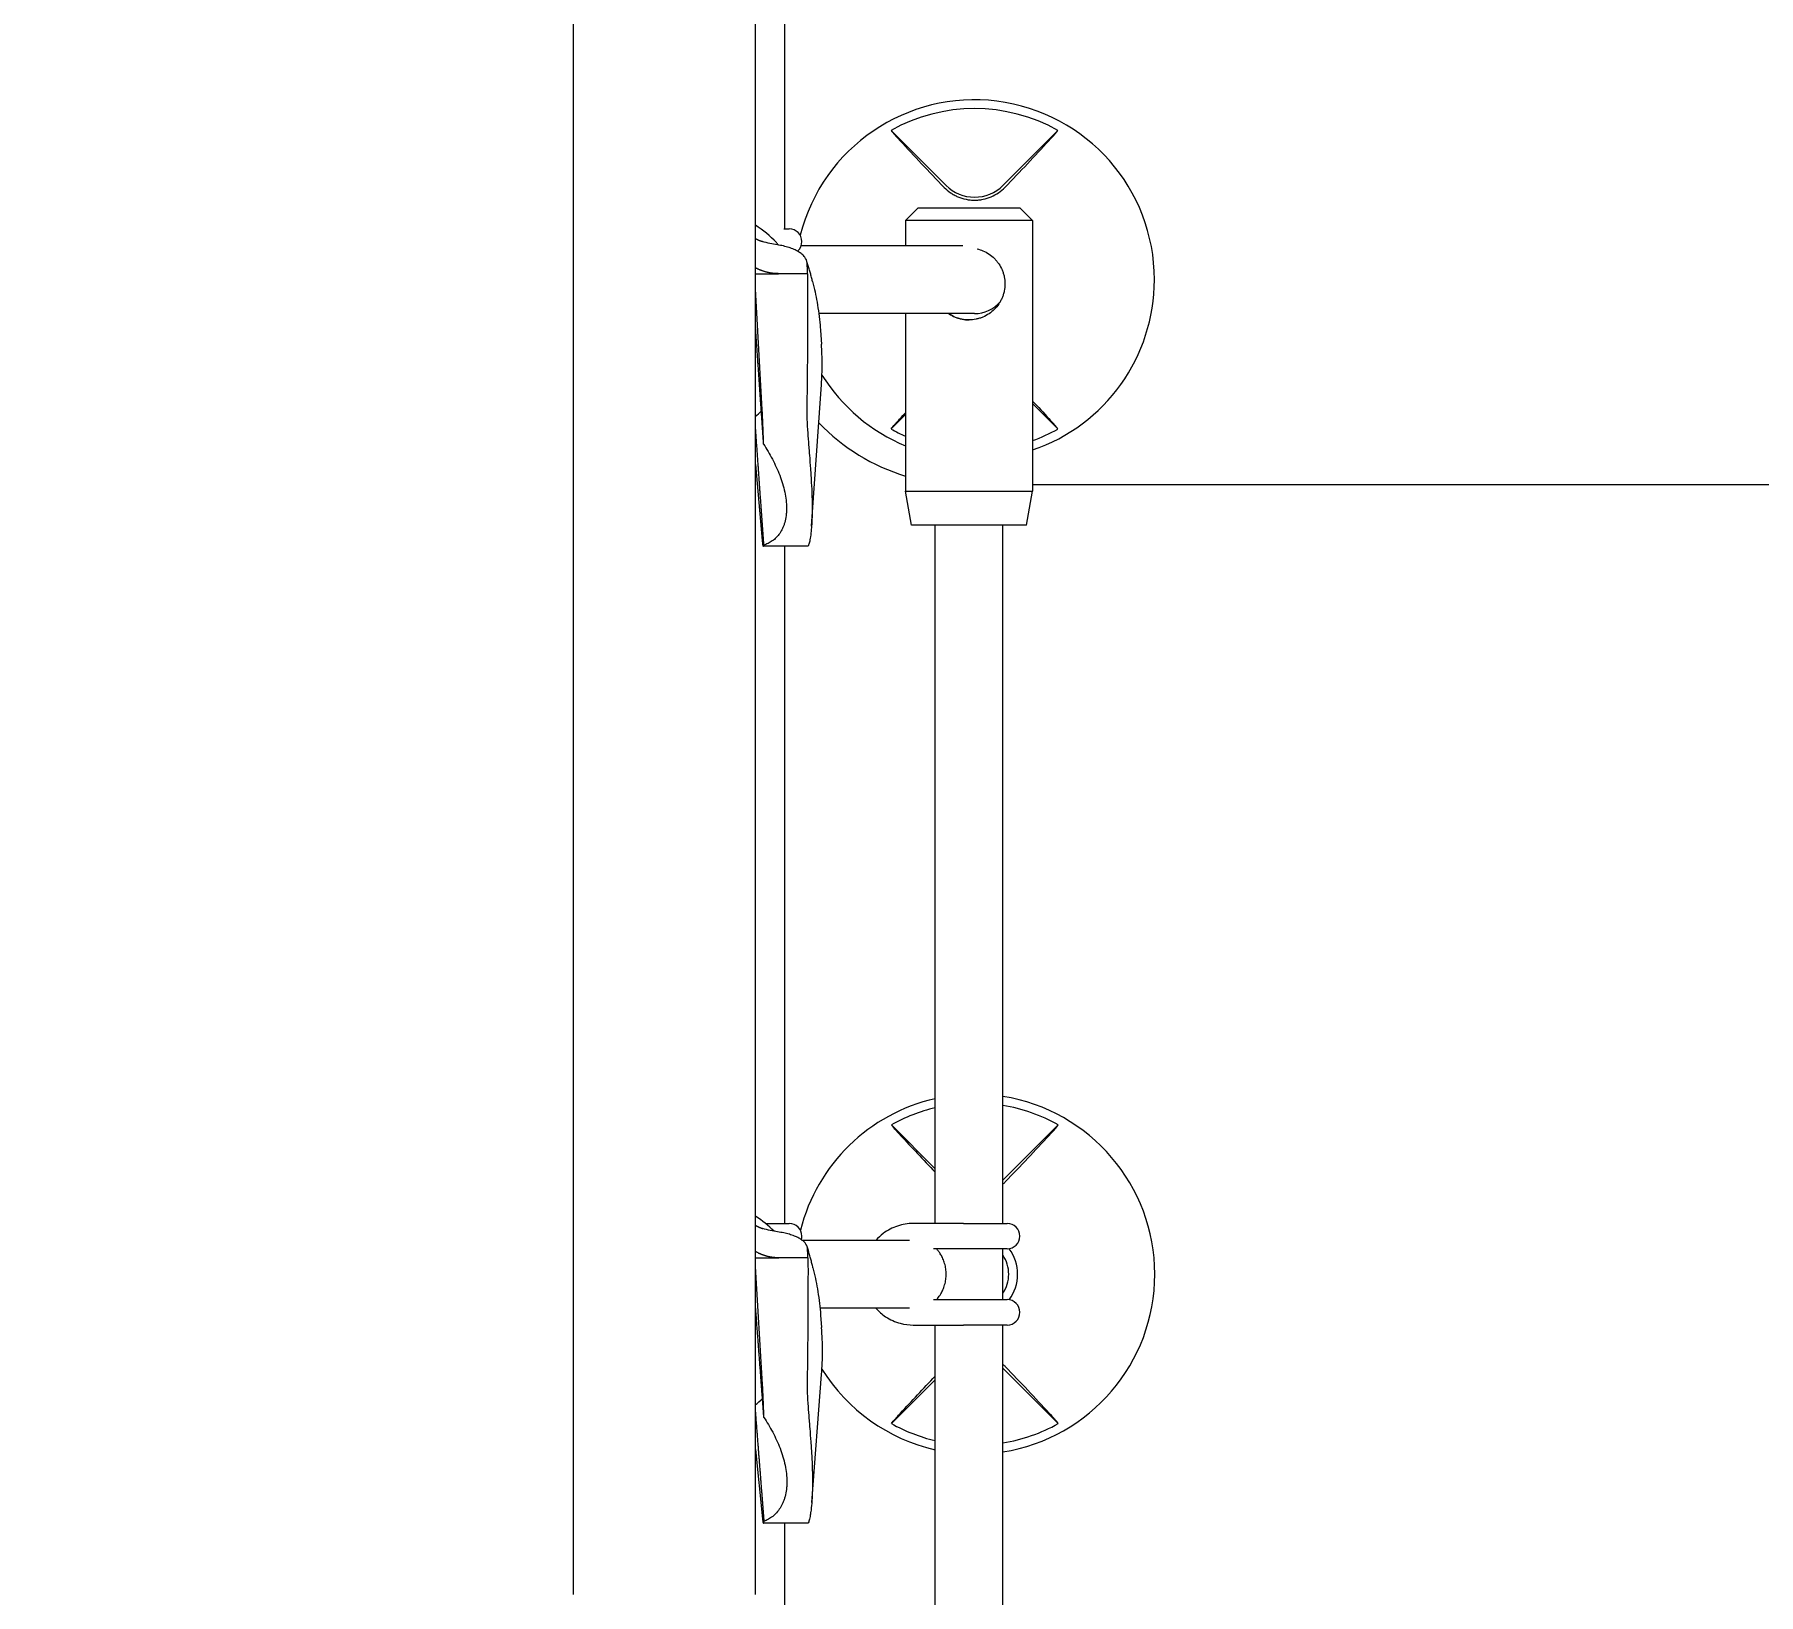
# Model space of a CAD drawing. Extents: x -13189 to 8473, y -8565 to 17872.
# Drawn here: x -879.3 to -472, y 2097.8 to 2466.4 of the extents above; entities that cross this region are included whole.
import ezdxf

# ---------------------------------------------------------------- set-up
doc = ezdxf.new("R2010")
doc.units = 0
doc.header["$LTSCALE"] = 5
doc.header["$PDMODE"] = 33
doc.header["$PDSIZE"] = 20
for name, color, linetype in [('PRODUCT', 3, 'CONTINUOUS'), ('REFERENCE', 9, 'CONTINUOUS'), ('REVIEW_REQUIRED', 30, 'CONTINUOUS')]:
    doc.layers.add(name, color=color, linetype=linetype)
doc.styles.add('LG1', font='arial.ttf', dxfattribs={"height": 185})
doc.dimstyles.new('LG_DIM', dxfattribs={"dimtxt": 185, "dimasz": 120, "dimexe": 50, "dimexo": 1, "dimgap": 50, "dimtad": 1, "dimdec": 0, "dimrnd": 10, "dimtxsty": 'LG1', "dimcen": 2.5, "dimclrt": 4, "dimadec": 4, "dimazin": 3, "dimtfac": 1, "dimtdec": 1, "dimtmove": 0, "dimatfit": 3, "dimarcsym": 0})

# ---------------------------------------------------------------- blocks, each defined once
blk = doc.blocks.new('*D5')
at = {"layer": 'REFERENCE', "color": 0, "transparency": 16777216}
for p in [(3900, 7859.68), (-2500, -5459.68), (7695.79, -5459.68)]:
    blk.add_point(p, dxfattribs=at)
at = {"layer": 'REVIEW_REQUIRED', "color": 0, "lineweight": -2, "transparency": 16777216}
for p, q in [((3901, 7859.68), (7745.79, 7859.68)), ((7695.79, 7739.68), (7695.79, 3779.28)), ((7695.79, -5339.68), (7695.79, 3130.67)), ((-2499, -5459.68), (7745.79, -5459.68))]:
    blk.add_line(p, q, dxfattribs=at)
at = {"layer": 'REVIEW_REQUIRED', "color": 0, "transparency": 16777216}
for points in [[(7675.79, 7739.68), (7715.79, 7739.68), (7695.79, 7859.68)], [(7675.79, -5339.68), (7715.79, -5339.68), (7695.79, -5459.68)]]:
    blk.add_solid(points, dxfattribs=at)
at = {"layer": 'REVIEW_REQUIRED', "color": 4, "transparency": 16777216, "insert": (7695.79, 3454.98), "char_height": 185, "attachment_point": 5, "style": 'LG1'}
blk.add_mtext('\\A1;13320 mm\\P [43\'-8 13/16"]', dxfattribs=at)
blk = doc.blocks.new('*D6')
at = {"layer": 'REFERENCE', "color": 0, "transparency": 16777216}
for p in [(3300, 5864.75), (-6041.13, -3464.75), (-3100, -3464.75)]:
    blk.add_point(p, dxfattribs=at)
at = {"layer": 'REVIEW_REQUIRED', "color": 0, "lineweight": -2, "transparency": 16777216}
for p, q in [((3299, 5864.75), (-6091.13, 5864.75)), ((-6041.13, 5744.75), (-6041.13, 2569.99)), ((-6041.13, -3344.75), (-6041.13, 1921.38)), ((-3101, -3464.75), (-6091.13, -3464.75))]:
    blk.add_line(p, q, dxfattribs=at)
at = {"layer": 'REVIEW_REQUIRED', "color": 0, "transparency": 16777216}
for points in [[(-6061.13, 5744.75), (-6021.13, 5744.75), (-6041.13, 5864.75)], [(-6061.13, -3344.75), (-6021.13, -3344.75), (-6041.13, -3464.75)]]:
    blk.add_solid(points, dxfattribs=at)
at = {"layer": 'REVIEW_REQUIRED', "color": 4, "transparency": 16777216, "insert": (-6041.13, 2245.68), "char_height": 185, "attachment_point": 5, "style": 'LG1'}
blk.add_mtext('\\A1;9330 mm\\P [30\'-7 9/16"]', dxfattribs=at)
blk = doc.blocks.new('*D7')
at = {"layer": 'REFERENCE', "color": 0, "transparency": 16777216}
for p in [(5382.03, 8873.35), (-4227.53, -147.5), (5382.03, -564.99)]:
    blk.add_point(p, dxfattribs=at)
at = {"layer": 'REVIEW_REQUIRED', "color": 0, "lineweight": -2, "transparency": 16777216}
for p, q in [((-4227.53, -146.5), (-4227.53, 8923.35)), ((5382.03, -563.99), (5382.03, 8923.35)), ((-4107.53, 8873.35), (118.72, 8873.35)), ((5262.03, 8873.35), (1506.78, 8873.35))]:
    blk.add_line(p, q, dxfattribs=at)
at = {"layer": 'REVIEW_REQUIRED', "color": 0, "transparency": 16777216}
for points in [[(-4107.53, 8893.35), (-4107.53, 8853.35), (-4227.53, 8873.35)], [(5262.03, 8893.35), (5262.03, 8853.35), (5382.03, 8873.35)]]:
    blk.add_solid(points, dxfattribs=at)
at = {"layer": 'REVIEW_REQUIRED', "color": 4, "transparency": 16777216, "insert": (812.75, 8873.35), "char_height": 185, "attachment_point": 5, "style": 'LG1'}
blk.add_mtext('\\A1;9610 mm\\P [31\'-6 5/8"]', dxfattribs=at)
blk = doc.blocks.new('Variteemalayerit')
at = {"layer": 'REVIEW_REQUIRED', "invisible_edges": 15}
blk.add_3dface([(-10000, -10000, -5), (10000, -10000, -5), (10000, 10000, -5), (-10000, 10000, -5)], dxfattribs=at)

msp = doc.modelspace()

# ---------------------------------------------------------------- linework, layer by layer
at = {"layer": 'PRODUCT', "linetype": 'Continuous', "lineweight": 0}
for p, q in [((-752, 2097.82), (-752, 2739.29)), ((-709, 2097.82), (-709, 2739.29)), ((-702, 2426.84), (-702, 2514)), ((-663.92, 2430.78), (-676.92, 2443.78)), ((-637.49, 2443.78), (-650.49, 2430.78)), ((-702, 2420.5), (-702, 2426.84)), ((-670.5, 2425.5), (-673.5, 2422.5)), ((-670.5, 2425.5), (-658.53, 2425.5)), ((-658.53, 2425.5), (-646.5, 2425.5)), ((-646.5, 2425.5), (-643.5, 2422.5)), ((-702.24, 2420.5), (-701, 2420.5)), ((-658.53, 2422.5), (-673.5, 2422.5)), ((-673.5, 2422.5), (-673.5, 2416.5)), ((-643.5, 2422.5), (-658.53, 2422.5)), ((-643.5, 2422.5), (-643.5, 2358.5)), ((-659.98, 2416.5), (-698.17, 2416.5)), ((-709, 2409.92), (-703.52, 2409.92)), ((-696.64, 2409.92), (-703.52, 2409.92)), ((-707.38, 2377.78), (-709, 2406.32)), ((-658.28, 2400.5), (-694.01, 2400.5)), ((-694.01, 2400.5), (-694.01, 2400.5)), ((-673.5, 2400.5), (-673.5, 2358.5)), ((-657.21, 2400.5), (-658.28, 2400.5)), ((-693.6, 2396.52), (-693.37, 2393.26)), ((-695.71, 2350.27), (-693.37, 2383.74)), ((-637.49, 2373.22), (-643.5, 2379.23)), ((-673.5, 2376.64), (-676.92, 2373.22)), ((-709, 2364.81), (-707.38, 2346.87)), ((-156.5, 2360), (-643.5, 2360)), ((-673.5, 2358.5), (-658.53, 2358.5)), ((-672.09, 2350.5), (-673.5, 2358.5)), ((-658.53, 2358.5), (-643.5, 2358.5)), ((-644.91, 2350.5), (-643.5, 2358.5)), ((-658.53, 2350.5), (-672.09, 2350.5)), ((-666.5, 2185.5), (-666.5, 2350.5)), ((-644.91, 2350.5), (-658.53, 2350.5)), ((-650.5, 2185.5), (-650.5, 2350.5)), ((-696.64, 2345.5), (-707.14, 2345.5)), ((-702, 2185.5), (-702, 2345.5)), ((-666.5, 2198.44), (-676.84, 2208.78)), ((-637.41, 2208.78), (-650.41, 2195.78)), ((-706.62, 2185.5), (-701, 2185.5)), ((-659.8, 2185.5), (-671.67, 2185.5)), ((-659.8, 2185.5), (-649.5, 2185.5)), ((-672.57, 2181.5), (-697.89, 2181.5)), ((-659.8, 2179.5), (-666.93, 2179.5)), ((-649.5, 2179.5), (-659.8, 2179.5)), ((-650.5, 2167.5), (-650.5, 2179.5)), ((-709, 2177.38), (-703.44, 2177.38)), ((-696.56, 2177.38), (-703.44, 2177.38)), ((-707.3, 2147.48), (-709, 2175.31)), ((-666.93, 2167.5), (-659.8, 2167.5)), ((-659.8, 2167.5), (-649.5, 2167.5)), ((-672.57, 2165.5), (-693.72, 2165.5)), ((-693.72, 2165.5), (-693.72, 2165.5)), ((-693.57, 2163.81), (-693.34, 2160.89)), ((-671.67, 2161.5), (-659.8, 2161.5)), ((-666.5, 1995.5), (-666.5, 2161.5)), ((-649.5, 2161.5), (-659.8, 2161.5)), ((-650.5, 1995.5), (-650.5, 2161.5)), ((-637.41, 2138.22), (-650.41, 2151.22)), ((-695.67, 2119.54), (-693.34, 2149.79)), ((-666.5, 2148.56), (-676.84, 2138.22)), ((-709, 2132.08), (-707.3, 2115.67)), ((-696.62, 2114.64), (-707.1, 2114.64)), ((-702, 1960.33), (-702, 2114.64))]:
    msp.add_line(p, q, dxfattribs=at)
for centre, radius, start, end in [((-657.21, 2408.5), 42.51, 0, 165.7002), ((-657.21, 2408.5), 40.42, 60.8025, 119.1975), ((-657.21, 2437.5), 9.5, 225, 270), ((-657.21, 2437.5), 9.5, 270, 315), ((-701, 2417.5), 3, 0, 90), ((-701, 2417.5), 3, 310.8743, 0), ((-657.21, 2408.5), 42.51, 288.806, 0), ((-657.21, 2408.5), 8, 270, 319.0234), ((-657.21, 2408.5), 42.51, 212.0177, 247.4632), ((-659.5, 2408), 48, 224.0338, 253.0422), ((-657.21, 2408.5), 40.42, 240.8025, 246.2228), ((-657.21, 2408.5), 40.42, 289.8224, 299.1975), ((-657.13, 2173.5), 42.51, 102.7368, 165.8353), ((-657.13, 2173.5), 40.42, 103.4102, 119.1975), ((-657.13, 2173.5), 42.51, 0, 81.0328), ((-657.13, 2173.5), 40.42, 60.8025, 80.5629), ((-657.13, 2202.5), 9.5, 314.2308, 315), ((-701, 2182.5), 3, 0, 90), ((-649.5, 2182.5), 3, 0, 90), ((-701, 2182.5), 3, 343.8391, 0), ((-649.5, 2182.5), 3, 270, 0), ((-657.13, 2173.5), 10.1, 0, 36.7077), ((-657.13, 2173.5), 8, 0, 34.0713), ((-657.13, 2173.5), 8, 325.9287, 0), ((-657.13, 2173.5), 42.51, 278.9672, 0), ((-657.13, 2173.5), 10.1, 323.2923, 0), ((-649.5, 2164.5), 3, 0, 90), ((-649.5, 2164.5), 3, 270, 0), ((-657.13, 2173.5), 42.51, 211.8183, 257.2632), ((-657.13, 2144.5), 9.5, 45, 45.7692), ((-657.13, 2173.5), 40.42, 240.8025, 256.5898), ((-657.13, 2173.5), 40.42, 279.4371, 299.1975)]:
    msp.add_arc(centre, radius, start, end, dxfattribs=at)
for centre, major_axis, ratio, start_param, end_param in [((-705.18, 2405.65), (9.71, 2.4), 0.488879, 6.283183, 6.283185), ((-784.04, 2388.5), (90.83, 0), 0.866025, 0, 0.060521), ((-784.04, 2388.5), (90.83, 0), 0.866025, 6.222664, 6.283185), ((-722.21, 2388.5), (19.4, 0), 0.866025, 5.460945, 5.565453), ((-705.1, 2172.68), (9.72, 2.34), 0.443893, 6.283184, 6.283185), ((-783.96, 2155.34), (90.83, 0), 0.891007, 0, 0.06859), ((-783.96, 2155.34), (90.83, 0), 0.891007, 6.214596, 6.283185), ((-722.13, 2155.34), (19.4, 0), 0.891007, 5.45544, 5.580883)]:
    msp.add_ellipse(centre, major_axis=major_axis, ratio=ratio, start_param=start_param, end_param=end_param, dxfattribs=at)
for points, knots in [([(-676.92, 2443.78), (-676.66, 2443.45), (-676.35, 2443.08), (-675.81, 2442.46), (-675.62, 2442.24), (-675.21, 2441.78), (-675, 2441.55), (-674.78, 2441.31)], [0.000000242, 0.000000242, 0.000000242, 0.000000242, 0.002114103, 0.002114103, 0.003171033, 0.003171033, 0.004227963, 0.004227963, 0.004227963, 0.004227963]), ([(-639.63, 2441.31), (-639.19, 2441.79), (-638.78, 2442.24), (-638.24, 2442.86), (-638.07, 2443.06), (-637.76, 2443.44), (-637.62, 2443.62), (-637.49, 2443.78)], [0.000000486, 0.000000486, 0.000000486, 0.000000486, 0.002114988, 0.002114988, 0.003172238, 0.003172238, 0.004229489, 0.004229489, 0.004229489, 0.004229489]), ([(-664.38, 2430.32), (-663.92, 2429.85), (-663.42, 2429.42), (-662.6, 2428.86), (-662.32, 2428.68), (-661.73, 2428.36), (-661.43, 2428.21), (-660.5, 2427.82), (-659.87, 2427.62), (-658.88, 2427.42), (-658.54, 2427.37), (-657.87, 2427.3), (-657.54, 2427.28), (-657.21, 2427.28)], [0.000143327, 0.000143327, 0.000143327, 0.000143327, 0.002148725, 0.002148725, 0.003151424, 0.003151424, 0.004154123, 0.004154123, 0.006159521, 0.006159521, 0.00716222, 0.00716222, 0.008164918, 0.008164918, 0.008164918, 0.008164918]), ([(-657.21, 2427.28), (-656.87, 2427.28), (-656.54, 2427.3), (-655.87, 2427.37), (-655.53, 2427.42), (-654.54, 2427.62), (-653.91, 2427.82), (-652.68, 2428.34), (-652.09, 2428.67), (-650.99, 2429.42), (-650.49, 2429.85), (-650.03, 2430.32)], [0.008164918, 0.008164918, 0.008164918, 0.008164918, 0.009167239, 0.009167239, 0.01016956, 0.01016956, 0.012174201, 0.012174201, 0.014178842, 0.014178842, 0.016183483, 0.016183483, 0.016183483, 0.016183483]), ([(-703.53, 2416.69), (-703.69, 2416.88), (-703.85, 2417.06), (-705.46, 2418.85), (-707.15, 2420.23), (-709, 2421.36)], [0.6304421, 0.6304421, 0.6304421, 0.6304421, 0.6642297, 0.6642297, 0.95528, 0.95528, 0.95528, 0.95528]), ([(-703.8, 2416.73), (-704.38, 2416.82), (-704.97, 2416.92), (-706.15, 2417.18), (-706.74, 2417.33), (-707.31, 2417.52)], [0, 0, 0, 0, 0.001800625, 0.001800625, 0.00360125, 0.00360125, 0.00360125, 0.00360125]), ([(-696.78, 2412.44), (-696.81, 2412.92), (-697, 2413.39), (-697.43, 2413.96), (-697.53, 2414.07), (-697.74, 2414.29), (-697.86, 2414.4), (-698.23, 2414.71), (-698.51, 2414.91), (-698.98, 2415.2), (-699.14, 2415.29), (-699.49, 2415.47), (-699.67, 2415.56), (-700.23, 2415.81), (-700.62, 2415.96), (-701.47, 2416.23), (-701.91, 2416.35), (-702.84, 2416.57), (-703.31, 2416.66), (-703.8, 2416.73)], [0, 0, 0, 0, 0.00305771, 0.00305771, 0.00382214, 0.00382214, 0.00458657, 0.00458657, 0.00611543, 0.00611543, 0.00687986, 0.00687986, 0.00764428, 0.00764428, 0.00917314, 0.00917314, 0.010702, 0.010702, 0.01223085, 0.01223085, 0.01223085, 0.01223085]), ([(-656.58, 2415.77), (-656.11, 2415.66), (-655.66, 2415.51), (-654.72, 2415.12), (-654.23, 2414.85), (-653.32, 2414.23), (-652.89, 2413.89), (-652.32, 2413.31), (-652.14, 2413.11), (-651.79, 2412.69), (-651.63, 2412.47), (-651.17, 2411.79), (-650.91, 2411.31), (-650.59, 2410.55), (-650.49, 2410.28), (-650.32, 2409.75), (-650.25, 2409.47), (-650.09, 2408.64), (-650.03, 2408.08), (-650.03, 2406.93), (-650.08, 2406.36), (-650.25, 2405.53), (-650.32, 2405.26), (-650.49, 2404.72), (-650.59, 2404.46), (-650.8, 2403.95), (-650.92, 2403.7), (-651.18, 2403.22), (-651.33, 2402.98), (-651.79, 2402.3), (-652.13, 2401.88), (-652.9, 2401.11), (-653.33, 2400.76), (-654.24, 2400.15), (-654.72, 2399.88), (-655.49, 2399.56), (-655.76, 2399.46), (-656.3, 2399.29), (-656.57, 2399.23), (-657.39, 2399.06), (-657.96, 2399), (-658.53, 2399)], [0.00197312, 0.00197312, 0.00197312, 0.00197312, 0.00339793, 0.00339793, 0.0050969, 0.0050969, 0.00679586, 0.00679586, 0.00764535, 0.00764535, 0.00849483, 0.00849483, 0.0101938, 0.0101938, 0.01104328, 0.01104328, 0.01189276, 0.01189276, 0.01359173, 0.01359173, 0.01529069, 0.01529069, 0.01614018, 0.01614018, 0.01698966, 0.01698966, 0.01783914, 0.01783914, 0.01868862, 0.01868862, 0.02038759, 0.02038759, 0.02208656, 0.02208656, 0.02378552, 0.02378552, 0.02463501, 0.02463501, 0.02548449, 0.02548449, 0.02718345, 0.02718345, 0.02718345, 0.02718345]), ([(-695.47, 2408.05), (-695.56, 2408.39), (-695.64, 2408.72), (-695.81, 2409.38), (-695.9, 2409.71), (-696.09, 2410.37), (-696.18, 2410.7), (-696.38, 2411.36), (-696.47, 2411.69), (-696.67, 2412.33), (-696.77, 2412.64), (-696.87, 2412.95)], [0.21130103, 0.21130103, 0.21130103, 0.21130103, 0.2238695, 0.2238695, 0.23643797, 0.23643797, 0.24900644, 0.24900644, 0.26157491, 0.26157491, 0.27348711, 0.27348711, 0.27348711, 0.27348711]), ([(-695.47, 2408.05), (-695.06, 2406.4), (-694.71, 2404.78), (-694.11, 2401.37), (-693.86, 2399.58), (-693.66, 2397.34), (-693.63, 2396.93), (-693.6, 2396.52)], [0, 0, 0, 0, 5.716002, 5.716002, 12.205695, 12.205695, 13.664041, 13.664041, 13.664041, 13.664041]), ([(-658.53, 2399), (-659.11, 2399), (-659.67, 2399.06), (-660.78, 2399.28), (-661.32, 2399.45), (-662.35, 2399.88), (-662.83, 2400.15), (-663.31, 2400.47), (-663.33, 2400.49), (-663.35, 2400.5)], [0.027183454, 0.027183454, 0.027183454, 0.027183454, 0.028878889, 0.028878889, 0.030574325, 0.030574325, 0.03226976, 0.03226976, 0.032348477, 0.032348477, 0.032348477, 0.032348477]), ([(-663.29, 2400.5), (-663.27, 2400.48), (-663.24, 2400.47), (-662.76, 2400.15), (-662.28, 2399.88), (-661.51, 2399.56), (-661.24, 2399.46), (-660.7, 2399.29), (-660.43, 2399.23), (-659.62, 2399.06), (-659.06, 2399), (-658.5, 2399)], [0.021996228, 0.021996228, 0.021996228, 0.021996228, 0.022086556, 0.022086556, 0.023785522, 0.023785522, 0.024635005, 0.024635005, 0.025484488, 0.025484488, 0.027150789, 0.027150789, 0.027150789, 0.027150789]), ([(-696.84, 2377.78), (-696.85, 2377.12), (-696.84, 2376.38), (-696.8, 2375.19), (-696.78, 2374.77), (-696.73, 2373.91), (-696.71, 2373.46), (-696.62, 2372.08), (-696.55, 2371.11), (-696.43, 2369.62), (-696.39, 2369.11), (-696.31, 2368.07), (-696.26, 2367.54), (-696.14, 2365.95), (-696.05, 2364.88), (-695.94, 2363.27), (-695.9, 2362.73), (-695.83, 2361.64), (-695.8, 2361.1), (-695.71, 2359.51), (-695.66, 2358.47), (-695.61, 2356.94), (-695.6, 2356.44), (-695.58, 2355.45), (-695.58, 2354.97), (-695.58, 2354.5)], [0.0000002, 0.0000002, 0.0000002, 0.0000002, 0.00322872, 0.00322872, 0.00484298, 0.00484298, 0.00645725, 0.00645725, 0.00968577, 0.00968577, 0.01130003, 0.01130003, 0.01291429, 0.01291429, 0.01614282, 0.01614282, 0.01775708, 0.01775708, 0.01937134, 0.01937134, 0.02259987, 0.02259987, 0.02421413, 0.02421413, 0.02582839, 0.02582839, 0.02582839, 0.02582839]), ([(-676.92, 2373.22), (-676.66, 2373.55), (-676.35, 2373.92), (-675.81, 2374.54), (-675.62, 2374.76), (-675.21, 2375.22), (-675, 2375.45), (-674.78, 2375.69)], [0.000000242, 0.000000242, 0.000000242, 0.000000242, 0.002114103, 0.002114103, 0.003171033, 0.003171033, 0.004227963, 0.004227963, 0.004227963, 0.004227963]), ([(-639.63, 2375.69), (-639.19, 2375.21), (-638.78, 2374.76), (-638.24, 2374.14), (-638.07, 2373.94), (-637.76, 2373.56), (-637.62, 2373.38), (-637.49, 2373.22)], [0.000000486, 0.000000486, 0.000000486, 0.000000486, 0.002114988, 0.002114988, 0.003172238, 0.003172238, 0.004229489, 0.004229489, 0.004229489, 0.004229489]), ([(-707.05, 2369.64), (-706.33, 2368.51), (-705.63, 2367.33), (-704.66, 2365.49), (-704.35, 2364.86), (-703.76, 2363.58), (-703.49, 2362.93), (-702.99, 2361.63), (-702.76, 2360.97), (-702.36, 2359.65), (-702.18, 2358.97), (-701.76, 2357), (-701.62, 2355.72), (-701.62, 2354.5)], [0.0006161, 0.0006161, 0.0006161, 0.0006161, 0.0048042, 0.0048042, 0.00689825, 0.00689825, 0.0089923, 0.0089923, 0.01108635, 0.01108635, 0.0131804, 0.0131804, 0.0173685, 0.0173685, 0.0173685, 0.0173685]), ([(-701.62, 2354.5), (-701.62, 2354.19), (-701.62, 2353.89), (-701.66, 2353.31), (-701.69, 2353.02), (-701.8, 2352.19), (-701.9, 2351.66), (-702.11, 2350.91), (-702.19, 2350.66), (-702.37, 2350.19), (-702.46, 2349.96), (-702.76, 2349.31), (-702.99, 2348.92), (-703.49, 2348.19), (-703.77, 2347.85), (-704.35, 2347.26), (-704.66, 2347), (-705.31, 2346.54), (-705.64, 2346.35), (-706.33, 2346.02), (-706.69, 2345.88), (-707.05, 2345.78)], [0.0173685, 0.0173685, 0.0173685, 0.0173685, 0.01841269, 0.01841269, 0.01945689, 0.01945689, 0.02154529, 0.02154529, 0.02258948, 0.02258948, 0.02363368, 0.02363368, 0.02572208, 0.02572208, 0.02781047, 0.02781047, 0.02989887, 0.02989887, 0.03198726, 0.03198726, 0.03407566, 0.03407566, 0.03407566, 0.03407566]), ([(-695.58, 2354.5), (-695.58, 2353.57), (-695.6, 2352.69), (-695.64, 2351.45), (-695.66, 2351.05), (-695.71, 2350.29), (-695.74, 2349.93), (-695.83, 2348.9), (-695.9, 2348.3), (-696.01, 2347.51), (-696.05, 2347.26), (-696.14, 2346.83), (-696.18, 2346.63), (-696.31, 2346.11), (-696.39, 2345.86), (-696.53, 2345.57), (-696.59, 2345.5), (-696.64, 2345.5)], [0.02582839, 0.02582839, 0.02582839, 0.02582839, 0.0290553, 0.0290553, 0.03066876, 0.03066876, 0.03228222, 0.03228222, 0.03550913, 0.03550913, 0.03712259, 0.03712259, 0.03873604, 0.03873604, 0.04196296, 0.04196296, 0.0446243, 0.0446243, 0.0446243, 0.0446243]), ([(-676.84, 2208.78), (-676.59, 2208.45), (-676.28, 2208.08), (-675.74, 2207.46), (-675.54, 2207.24), (-675.14, 2206.78), (-674.92, 2206.55), (-674.7, 2206.31)], [0.000000242, 0.000000242, 0.000000242, 0.000000242, 0.002114103, 0.002114103, 0.003171033, 0.003171033, 0.004227963, 0.004227963, 0.004227963, 0.004227963]), ([(-639.55, 2206.31), (-639.11, 2206.79), (-638.71, 2207.24), (-638.16, 2207.86), (-637.99, 2208.06), (-637.68, 2208.44), (-637.54, 2208.62), (-637.41, 2208.78)], [0.000000486, 0.000000486, 0.000000486, 0.000000486, 0.002114988, 0.002114988, 0.003172238, 0.003172238, 0.004229489, 0.004229489, 0.004229489, 0.004229489]), ([(-703.73, 2183.51), (-704.31, 2183.59), (-704.89, 2183.69), (-706.07, 2183.94), (-706.66, 2184.1), (-707.23, 2184.29)], [0, 0, 0, 0, 0.001800625, 0.001800625, 0.00360125, 0.00360125, 0.00360125, 0.00360125]), ([(-696.7, 2179.64), (-696.73, 2180.08), (-696.92, 2180.5), (-697.35, 2181.02), (-697.45, 2181.12), (-697.66, 2181.32), (-697.78, 2181.41), (-698.15, 2181.69), (-698.43, 2181.88), (-698.9, 2182.13), (-699.07, 2182.22), (-699.41, 2182.38), (-699.59, 2182.45), (-700.15, 2182.68), (-700.54, 2182.81), (-701.39, 2183.06), (-701.84, 2183.17), (-702.76, 2183.36), (-703.23, 2183.44), (-703.73, 2183.51)], [0, 0, 0, 0, 0.00305771, 0.00305771, 0.00382214, 0.00382214, 0.00458657, 0.00458657, 0.00611543, 0.00611543, 0.00687986, 0.00687986, 0.00764428, 0.00764428, 0.00917314, 0.00917314, 0.010702, 0.010702, 0.01223085, 0.01223085, 0.01223085, 0.01223085]), ([(-671.67, 2185.5), (-672.94, 2185.5), (-674.21, 2185.29), (-676.61, 2184.49), (-677.75, 2183.9), (-679.41, 2182.65), (-680.01, 2182.1), (-680.55, 2181.5)], [0, 0, 0, 0, 0.3185215, 0.3185215, 0.6373413, 0.6373413, 0.8397618, 0.8397618, 0.8397618, 0.8397618]), ([(-695.38, 2175.02), (-695.46, 2175.36), (-695.54, 2175.7), (-695.72, 2176.38), (-695.81, 2176.72), (-695.99, 2177.39), (-696.08, 2177.73), (-696.27, 2178.4), (-696.37, 2178.74), (-696.57, 2179.39), (-696.67, 2179.71), (-696.77, 2180.03)], [0.21130103, 0.21130103, 0.21130103, 0.21130103, 0.22386755, 0.22386755, 0.23643407, 0.23643407, 0.2490006, 0.2490006, 0.26156712, 0.26156712, 0.2736049, 0.2736049, 0.2736049, 0.2736049]), ([(-665.17, 2178.12), (-665.34, 2178.4), (-665.5, 2178.66), (-665.85, 2179.13), (-666.01, 2179.34), (-666.15, 2179.5)], [-5.171751, -5.171751, -5.171751, -5.171751, -3.906834, -3.906834, -2.445702, -2.445702, -2.445702, -2.445702]), ([(-665.17, 2168.88), (-665, 2169.16), (-664.84, 2169.48), (-664.53, 2170.18), (-664.38, 2170.57), (-664.15, 2171.38), (-664.05, 2171.8), (-663.93, 2172.66), (-663.9, 2173.08), (-663.9, 2173.92), (-663.93, 2174.34), (-664.05, 2175.2), (-664.15, 2175.62), (-664.38, 2176.43), (-664.53, 2176.82), (-664.84, 2177.52), (-665, 2177.84), (-665.17, 2178.12)], [16.95443, 16.95443, 16.95443, 16.95443, 18.178032, 18.178032, 19.423628, 19.423628, 20.669225, 20.669225, 21.914822, 21.914822, 23.160418, 23.160418, 24.406015, 24.406015, 25.651611, 25.651611, 26.875213, 26.875213, 26.875213, 26.875213]), ([(-695.38, 2175.02), (-694.97, 2173.34), (-694.63, 2171.69), (-694.03, 2168.21), (-693.79, 2166.39), (-693.6, 2164.3), (-693.58, 2164.06), (-693.57, 2163.82)], [0, 0, 0, 0, 5.677679, 5.677679, 12.102465, 12.102465, 12.934411, 12.934411, 12.934411, 12.934411]), ([(-666.15, 2167.5), (-665.99, 2167.69), (-665.78, 2167.95), (-665.43, 2168.46), (-665.3, 2168.66), (-665.17, 2168.88)], [-3.569152, -3.569152, -3.569152, -3.569152, -1.831176, -1.831176, -0.847671, -0.847671, -0.847671, -0.847671]), ([(-680.55, 2165.5), (-679.86, 2164.73), (-679.07, 2164.04), (-677.15, 2162.77), (-675.97, 2162.24), (-673.75, 2161.64), (-672.71, 2161.5), (-671.67, 2161.5)], [2.3018309, 2.3018309, 2.3018309, 2.3018309, 2.5615845, 2.5615845, 2.8810123, 2.8810123, 3.1415927, 3.1415927, 3.1415927, 3.1415927]), ([(-696.76, 2147.48), (-696.77, 2146.86), (-696.76, 2146.17), (-696.72, 2145.03), (-696.7, 2144.63), (-696.66, 2143.8), (-696.63, 2143.37), (-696.54, 2142.03), (-696.47, 2141.1), (-696.35, 2139.63), (-696.31, 2139.13), (-696.23, 2138.11), (-696.19, 2137.59), (-696.06, 2136.02), (-695.98, 2134.96), (-695.86, 2133.35), (-695.82, 2132.81), (-695.75, 2131.72), (-695.72, 2131.18), (-695.63, 2129.57), (-695.58, 2128.52), (-695.53, 2126.97), (-695.52, 2126.45), (-695.51, 2125.44), (-695.5, 2124.95), (-695.5, 2124.47)], [0.0000002, 0.0000002, 0.0000002, 0.0000002, 0.00322872, 0.00322872, 0.00484298, 0.00484298, 0.00645725, 0.00645725, 0.00968577, 0.00968577, 0.01130003, 0.01130003, 0.01291429, 0.01291429, 0.01614282, 0.01614282, 0.01775708, 0.01775708, 0.01937134, 0.01937134, 0.02259987, 0.02259987, 0.02421413, 0.02421413, 0.02582839, 0.02582839, 0.02582839, 0.02582839]), ([(-706.98, 2139.66), (-706.25, 2138.55), (-705.55, 2137.39), (-704.58, 2135.57), (-704.27, 2134.94), (-703.68, 2133.66), (-703.41, 2133.02), (-702.91, 2131.71), (-702.68, 2131.05), (-702.28, 2129.71), (-702.1, 2129.03), (-701.68, 2127.03), (-701.54, 2125.73), (-701.54, 2124.47)], [0.0006161, 0.0006161, 0.0006161, 0.0006161, 0.0048042, 0.0048042, 0.00689825, 0.00689825, 0.0089923, 0.0089923, 0.01108635, 0.01108635, 0.0131804, 0.0131804, 0.0173685, 0.0173685, 0.0173685, 0.0173685]), ([(-676.84, 2138.22), (-676.59, 2138.55), (-676.28, 2138.92), (-675.74, 2139.54), (-675.54, 2139.76), (-675.14, 2140.22), (-674.92, 2140.45), (-674.7, 2140.69)], [0.000000242, 0.000000242, 0.000000242, 0.000000242, 0.002114103, 0.002114103, 0.003171033, 0.003171033, 0.004227963, 0.004227963, 0.004227963, 0.004227963]), ([(-639.55, 2140.69), (-639.11, 2140.21), (-638.71, 2139.76), (-638.16, 2139.14), (-637.99, 2138.94), (-637.68, 2138.56), (-637.54, 2138.38), (-637.41, 2138.22)], [0.000000486, 0.000000486, 0.000000486, 0.000000486, 0.002114988, 0.002114988, 0.003172238, 0.003172238, 0.004229489, 0.004229489, 0.004229489, 0.004229489]), ([(-701.54, 2124.47), (-701.54, 2124.15), (-701.55, 2123.84), (-701.58, 2123.24), (-701.61, 2122.94), (-701.72, 2122.08), (-701.83, 2121.52), (-702.04, 2120.74), (-702.12, 2120.48), (-702.29, 2119.98), (-702.38, 2119.75), (-702.68, 2119.06), (-702.91, 2118.63), (-703.41, 2117.85), (-703.69, 2117.48), (-704.27, 2116.83), (-704.58, 2116.54), (-705.23, 2116.03), (-705.56, 2115.8), (-706.25, 2115.41), (-706.61, 2115.24), (-706.98, 2115.11)], [0.0173685, 0.0173685, 0.0173685, 0.0173685, 0.01841269, 0.01841269, 0.01945689, 0.01945689, 0.02154529, 0.02154529, 0.02258948, 0.02258948, 0.02363368, 0.02363368, 0.02572208, 0.02572208, 0.02781047, 0.02781047, 0.02989887, 0.02989887, 0.03198726, 0.03198726, 0.03407566, 0.03407566, 0.03407566, 0.03407566]), ([(-695.5, 2124.47), (-695.5, 2123.51), (-695.52, 2122.6), (-695.57, 2121.31), (-695.59, 2120.89), (-695.63, 2120.09), (-695.66, 2119.71), (-695.75, 2118.62), (-695.82, 2117.97), (-695.94, 2117.1), (-695.98, 2116.84), (-696.06, 2116.35), (-696.1, 2116.13), (-696.23, 2115.53), (-696.31, 2115.22), (-696.47, 2114.79), (-696.54, 2114.67), (-696.61, 2114.64), (-696.61, 2114.64), (-696.62, 2114.64)], [0.02582839, 0.02582839, 0.02582839, 0.02582839, 0.0290553, 0.0290553, 0.03066876, 0.03066876, 0.03228222, 0.03228222, 0.03550913, 0.03550913, 0.03712259, 0.03712259, 0.03873604, 0.03873604, 0.04196296, 0.04196296, 0.04518987, 0.04518987, 0.04556817, 0.04556817, 0.04556817, 0.04556817])]:
    msp.add_open_spline(points, degree=3, knots=knots, dxfattribs=at)
for points in [[(-674.78, 2441.31), (-671.48, 2437.74), (-668.01, 2434.08), (-664.38, 2430.32)], [(-650.03, 2430.32), (-646.4, 2434.08), (-642.93, 2437.74), (-639.63, 2441.31)], [(-696.64, 2409.92), (-696.69, 2410.76), (-696.73, 2411.6), (-696.78, 2412.44)], [(-643.5, 2379.83), (-642.19, 2378.44), (-640.9, 2377.06), (-639.63, 2375.69)], [(-674.78, 2375.69), (-674.36, 2376.15), (-673.93, 2376.61), (-673.5, 2377.07)], [(-674.7, 2206.31), (-672.07, 2203.47), (-669.34, 2200.57), (-666.5, 2197.61)], [(-649.95, 2195.32), (-646.32, 2199.08), (-642.85, 2202.74), (-639.55, 2206.31)], [(-650.5, 2194.8), (-650.31, 2194.96), (-650.13, 2195.14), (-649.95, 2195.32)], [(-704.59, 2183.64), (-705.9, 2185), (-707.39, 2186.19), (-709, 2187.19)], [(-696.56, 2177.38), (-696.61, 2178.14), (-696.65, 2178.89), (-696.7, 2179.64)], [(-650.5, 2152.2), (-650.31, 2152.04), (-650.13, 2151.86), (-649.95, 2151.68)], [(-649.95, 2151.68), (-646.32, 2147.92), (-642.85, 2144.26), (-639.55, 2140.69)], [(-674.7, 2140.69), (-672.07, 2143.53), (-669.34, 2146.43), (-666.5, 2149.39)]]:
    msp.add_open_spline(points, degree=3, dxfattribs=at)
for points, weights in [([(-709, 2418.23), (-708.46, 2417.94), (-707.89, 2417.71), (-707.31, 2417.52)], [0.977104821908, 0.981773097345, 0.989404823375, 1]), ([(-703.52, 2409.92), (-705.46, 2409.92), (-707.34, 2410.4), (-709, 2411.34)], [1, 0.951197714542, 0.929716160532, 0.935555337973]), ([(-696.64, 2409.92), (-696.62, 2399.2), (-696.69, 2388.48), (-696.84, 2377.78)], [1, 0.99951768639, 0.99951768639, 1]), ([(-707.05, 2369.64), (-707.69, 2378.92), (-708.34, 2388.39), (-709, 2397.99)], [1, 0.998684451757, 0.998561219607, 0.999630303549]), ([(-707.05, 2369.64), (-707.15, 2372.89), (-707.26, 2375.68), (-707.38, 2377.78)], [1, 0.973269229067, 0.973269229067, 1]), ([(-709, 2373.13), (-708.34, 2363.8), (-707.69, 2354.67), (-707.05, 2345.78)], [0.999630303549, 0.998561219607, 0.998684451757, 1]), ([(-707.38, 2346.87), (-707.26, 2345.55), (-707.15, 2345.17), (-707.05, 2345.78)], [1, 0.973269229067, 0.973269229067, 1]), ([(-709, 2185.06), (-708.44, 2184.75), (-707.84, 2184.49), (-707.23, 2184.29)], [0.976448283881, 0.981041823134, 0.988892395173, 1]), ([(-703.44, 2177.38), (-705.41, 2177.38), (-707.32, 2177.89), (-709, 2178.89)], [1, 0.950421124364, 0.929039407358, 0.93585484898]), ([(-696.56, 2177.38), (-696.54, 2167.4), (-696.61, 2157.43), (-696.76, 2147.48)], [1, 0.99951768639, 0.99951768639, 1]), ([(-706.98, 2139.66), (-707.64, 2148.44), (-708.31, 2157.4), (-709, 2166.5)], [1, 0.99863241238, 0.998553335876, 0.999762770486]), ([(-706.98, 2139.66), (-707.07, 2142.84), (-707.18, 2145.52), (-707.3, 2147.48)], [1, 0.973269229067, 0.973269229067, 1]), ([(-709, 2140.89), (-708.31, 2132.08), (-707.64, 2123.48), (-706.98, 2115.11)], [0.999762770486, 0.998553335876, 0.99863241238, 1]), ([(-709, 2131.79), (-708.99, 2131.8), (-708.98, 2131.8), (-708.97, 2131.81)], [0.935854796489, 0.935816894151, 0.935779863874, 0.935743705657]), ([(-707.3, 2115.67), (-707.18, 2114.52), (-707.07, 2114.33), (-706.98, 2115.11)], [1, 0.973269229067, 0.973269229067, 1])]:
    msp.add_rational_spline(points, weights, degree=3, dxfattribs=at)

# ---------------------------------------------------------------- block references
at = {"layer": 'REVIEW_REQUIRED'}
msp.add_blockref('Variteemalayerit', (-3189.1, 7872.37), dxfattribs=at)

# ---------------------------------------------------------------- dimensions: what is measured, and where the dimension line sits
dim = msp.add_linear_dim(base=(5382.03, 8873.35), p1=(-4227.53, -147.5), p2=(5382.03, -564.99), dimstyle='LG_DIM', dxfattribs=at)
dim.commit()
dim.dimension.update_dxf_attribs({"geometry": '*D7', "text_midpoint": (812.75, 8873.35), "dimtype": 160})
for base, p1, p2, picture, middle in [((7695.79, -5459.68), (3900, 7859.68), (-2500, -5459.68), '*D5', (7695.79, 3454.98)), ((-6041.1293, -3464.7467), (3300, 5864.7467), (-3100, -3464.7467), '*D6', (-6041.1293, 2245.6832))]:
    dim = msp.add_linear_dim(base=base, p1=p1, p2=p2, angle=90, dimstyle='LG_DIM', dxfattribs=at)
    dim.commit()
    dim.dimension.update_dxf_attribs({"geometry": picture, "text_midpoint": middle, "dimtype": 160})

doc.saveas('drawing.dxf')
